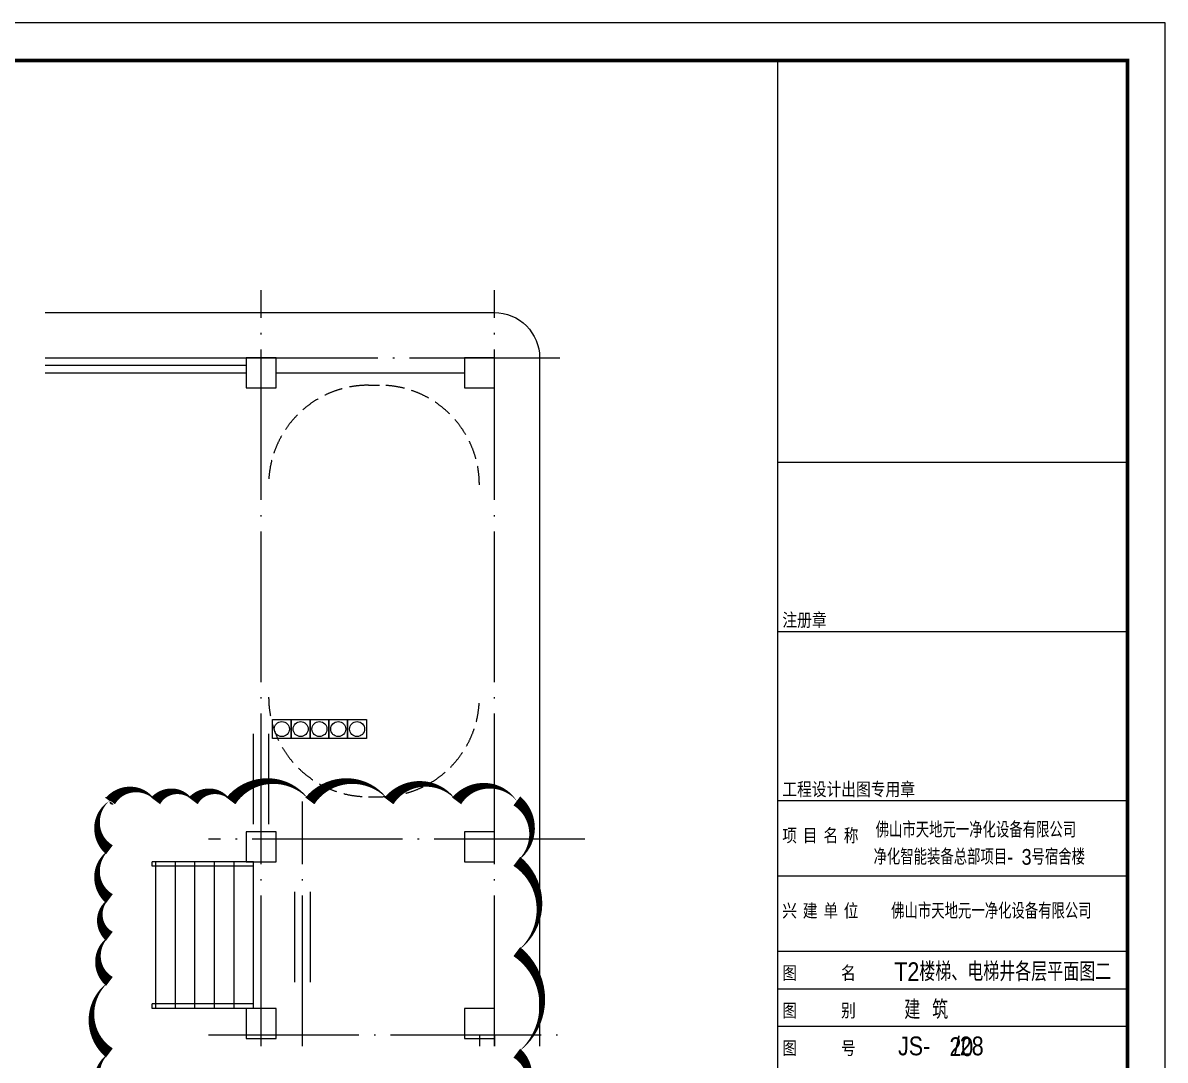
# Model space of a CAD drawing. Extents: x -1041549 to 749950, y -354245 to 17554.
# Drawn here: x -773350 to -758170, y -235741 to -221952 of the extents above; entities that cross this region are included whole.
import ezdxf

# ---------------------------------------------------------------- set-up
doc = ezdxf.new("R2010")
doc.units = 0
doc.header["$LTSCALE"] = 1000
doc.header["$MEASUREMENT"] = 0
doc.linetypes.add('DASH', pattern=[0.35, 0.25, -0.1])
doc.linetypes.add('DOTE', pattern=[2.42, 2, -0.2, 0.02, -0.2])
for name, color, linetype in [('13', 13, 'Continuous'), ('14', 1, 'Continuous'), ('DOTE', 1, 'Continuous'), ('K+T', 252, 'Continuous'), ('PUB_TITLE', 4, 'Continuous'), ('柱线', 2, 'Continuous'), ('楼梯大样$0$A_STAR_LIFT(电梯扶梯)', 1, 'Continuous')]:
    doc.layers.add(name, color=color, linetype=linetype)
doc.layers.add('DIM_MODI', color=6, linetype='Continuous', plot=False)
doc.styles.add('_HZTXT', font='gs_txt.shx', dxfattribs={"width": 0.8, "bigfont": 'HZTXT.shx'})
doc.styles.add('宋体', font='')
doc.styles.get('宋体').set_extended_font_data('宋体')

# ---------------------------------------------------------------- blocks, each defined once
blk = doc.blocks.new('TUQ')
at = {"layer": '14'}
for p, q in [((-9300, 40000), (-9300, 0)), ((-9300, 40000), (0, 40000)), ((-9300, 29320), (0, 29320)), ((-9300, 24820), (0, 24820)), ((-9300, 20320), (0, 20320)), ((-9300, 18320), (0, 18320)), ((-9300, 16320), (0, 16320)), ((-9300, 15320), (0, 15320)), ((-9300, 14320), (0, 14320))]:
    blk.add_line(p, q, dxfattribs=at)
at = {"layer": '13', "color": 7, "style": '_HZTXT', "width": 0.85}
for s, height, p in [('佛山市天地元一净化设备有限公司', 417.91, (-6694, 19336)), ('净化智能装备总部项目-', 417.91, (-6750, 18616)), ('3号宿舍楼', 417.9, (-2815, 18616)), ('佛山市天地元一净化设备有限公司', 417.91, (-6282, 17179)), ('建  筑', 500, (-5934, 14512)), ('JS-    /28', 500, (-6098, 13549))]:
    blk.add_text(s, height=height, dxfattribs=at).set_placement(p)
at = {"layer": '14', "style": '宋体', "width": 0.82}
for s, p in [('注册章', (-9173, 24949)), ('工程设计出图专用章', (-9173, 20449)), ('项', (-9176, 19220)), ('目', (-8632, 19220)), ('名', (-8081, 19220)), ('称', (-7542, 19220)), ('兴', (-9176, 17220)), ('建', (-8632, 17220)), ('单', (-8081, 17220)), ('位', (-7542, 17220)), ('图      名', (-9176, 15566)), ('图      别', (-9176, 14566)), ('图      号', (-9176, 13566))]:
    blk.add_text(s, height=350, dxfattribs=at).set_placement(p)
blk = doc.blocks.new('dhgmdghm')
at = {"layer": '楼梯大样$0$A_STAR_LIFT(电梯扶梯)'}
for points in [[(1368204, 5589), (1367954, 5589), (1367954, 5839), (1368204, 5839)], [(1368204, 5339), (1367954, 5339), (1367954, 5589), (1368204, 5589)], [(1368204, 5089), (1367954, 5089), (1367954, 5339), (1368204, 5339)], [(1368204, 4839), (1367954, 4839), (1367954, 5089), (1368204, 5089)], [(1368204, 4589), (1367954, 4589), (1367954, 4839), (1368204, 4839)]]:
    blk.add_lwpolyline(points, close=True, dxfattribs=at)
for centre in [(1368079, 5714), (1368079, 5464), (1368079, 5214), (1368079, 4964), (1368079, 4714)]:
    blk.add_circle(centre, 100, dxfattribs=at)
blk = doc.blocks.new('梯屋层墙柱模板')
at = {"layer": '柱线', "color": 11}
for points in [[(-1087459, -348965), (-1087059, -348965), (-1087059, -348565), (-1087459, -348565)], [(-1084559, -348965), (-1084159, -348965), (-1084159, -348565), (-1084559, -348565)], [(-1087459, -355265), (-1087059, -355265), (-1087059, -354865), (-1087459, -354865)], [(-1084559, -355265), (-1084159, -355265), (-1084159, -354865), (-1084559, -354865)], [(-1087459, -357615), (-1087059, -357615), (-1087059, -357215), (-1087459, -357215)], [(-1084559, -357615), (-1084159, -357615), (-1084159, -357215), (-1084559, -357215)]]:
    blk.add_lwpolyline(points, close=True, dxfattribs=at)

msp = doc.modelspace()

# ---------------------------------------------------------------- linework, layer by layer
at = {"color": 2}
for p, q in [((-770283.4, -232604.4), (-770283.4, -231404.4)), ((-770083.4, -231404.4), (-770083.4, -232604.4))]:
    msp.add_line(p, q, dxfattribs=at)
for p, q in [((-770283.4, -233104.4), (-771633.4, -233104.4)), ((-771633.4, -233164.4), (-771633.4, -233104.4)), ((-771583.4, -235054.4), (-771583.4, -233104.4)), ((-771323.4, -235054.4), (-771323.4, -233104.4)), ((-771063.4, -235054.4), (-771063.4, -233104.4)), ((-770803.4, -235054.4), (-770803.4, -233104.4)), ((-770543.4, -235054.4), (-770543.4, -233104.4)), ((-770283.4, -235054.4), (-770283.4, -233104.4)), ((-770283.4, -233164.4), (-771633.4, -233164.4)), ((-769733.4, -234704.4), (-769733.4, -233504.4)), ((-769533.4, -233504.4), (-769533.4, -234704.4)), ((-770283.4, -234994.4), (-771633.4, -234994.4)), ((-771633.4, -235054.4), (-771633.4, -234994.4)), ((-770283.4, -235054.4), (-771633.4, -235054.4)), ((-767283.4, -235404.4), (-767283.4, -235554.4)), ((-767083.4, -235404.4), (-767083.4, -235554.4))]:
    msp.add_line(p, q)
msp.add_lwpolyline([(-773052.8, -225804.4), (-767083.4, -225804.4, -0.4142136), (-766483.4, -226404.4), (-766483.4, -235554.4)], format="xyb")
at = {"color": 6}
for points in [[(-773052.8, -226404.4), (-770383.4, -226404.4)], [(-773052.8, -226504.4), (-770383.4, -226504.4)], [(-773052.8, -226604.4), (-770383.4, -226604.4)], [(-769983.4, -226604.4), (-767483.4, -226604.4)]]:
    msp.add_lwpolyline(points, dxfattribs=at)
at = {"layer": 'DIM_MODI'}
msp.add_lwpolyline([(-766785.5, -236298.1, 0, 150, 0.5), (-766785.5, -235648.1, 0, 150, 0.5), (-766785.5, -234298.1, 0, 150, 0.5), (-766785.5, -233098.1, 0, 150, 0.5), (-766785.5, -232294.8, 0, 150, 0.5), (-767585.5, -232294.8, 0, 150, 0.5), (-768485.5, -232294.8, 0, 150, 0.5), (-769535.5, -232294.8, 0, 150, 0.5), (-770585.5, -232294.8, 0, 150, 0.5), (-771085.5, -232294.8, 0, 150, 0.5), (-771585.5, -232294.8, 0, 150, 0.5), (-772185.5, -232294.8, 0, 150, 0.5), (-772199.7, -232294.8, 0, 150, 0.5), (-772199.7, -232944.8, 0, 150, 0.5), (-772199.7, -233594.8, 0, 150, 0.5), (-772199.7, -234094.8, 0, 150, 0.5), (-772199.7, -234694.8, 0, 150, 0.5), (-772199.7, -235644.8, 0, 150, 0.5), (-772199.7, -236298.1, 0, 150, 0.5)], format="xyseb", dxfattribs=at)
at = {"layer": 'DOTE', "linetype": 'DOTE'}
for p, q in [((-770183.4, -235554.4), (-770183.4, -225504.4)), ((-767083.4, -235554.4), (-767083.4, -225504.4)), ((-773052.8, -226404.4), (-766183.4, -226404.4)), ((-769633.4, -235554.4), (-769633.4, -232302.6)), ((-765883.4, -232804.4), (-770883.4, -232804.4)), ((-770883.4, -235404.4), (-766183.4, -235404.4))]:
    msp.add_line(p, q, dxfattribs=at)
at = {"layer": 'K+T', "linetype": 'DASH'}
for p, q in [((-768758.4, -226769.4), (-768608.4, -226769.4)), ((-768758.4, -232239.4), (-768608.4, -232239.4))]:
    msp.add_line(p, q, dxfattribs=at)
for centre, start, end in [((-768758.4, -228094.4), 90, 180), ((-768608.4, -228094.4), 0, 90), ((-768758.4, -230914.4), 180, 270), ((-768608.4, -230914.4), 270, 0)]:
    msp.add_arc(centre, 1325, start, end, dxfattribs=at)
at = {"layer": 'PUB_TITLE'}
msp.add_lwpolyline([(-787870.3, -242951.7), (-758170.3, -242951.7), (-758170.3, -221951.7), (-787870.3, -221951.7)], close=True, dxfattribs=at)
at = {"layer": 'PUB_TITLE', "const_width": 50}
msp.add_lwpolyline([(-786620.3, -242451.7), (-758670.3, -242451.7), (-758670.3, -222451.7), (-786620.3, -222451.7)], close=True, dxfattribs=at)

# ---------------------------------------------------------------- block references
msp.add_blockref('梯屋层墙柱模板', (317076.1, 122160.7))
at = {"rotation": 270}
msp.add_blockref('dhgmdghm', (-774622.5, 1136739.2), dxfattribs=at)
at = {"layer": '14', "xscale": 0.5, "yscale": 0.5, "zscale": 0.5}
msp.add_blockref('TUQ', (-758670.3, -242451.7), dxfattribs=at)

# ---------------------------------------------------------------- texts
at = {"layer": '13', "color": 7, "style": '_HZTXT', "width": 0.85}
for s, p in [('T2楼梯、电梯井各层平面图二', (-761769.3, -234690.7)), ('20', (-761037, -235687.8))]:
    msp.add_text(s, height=250, dxfattribs=at).set_placement(p)

doc.saveas('drawing.dxf')
